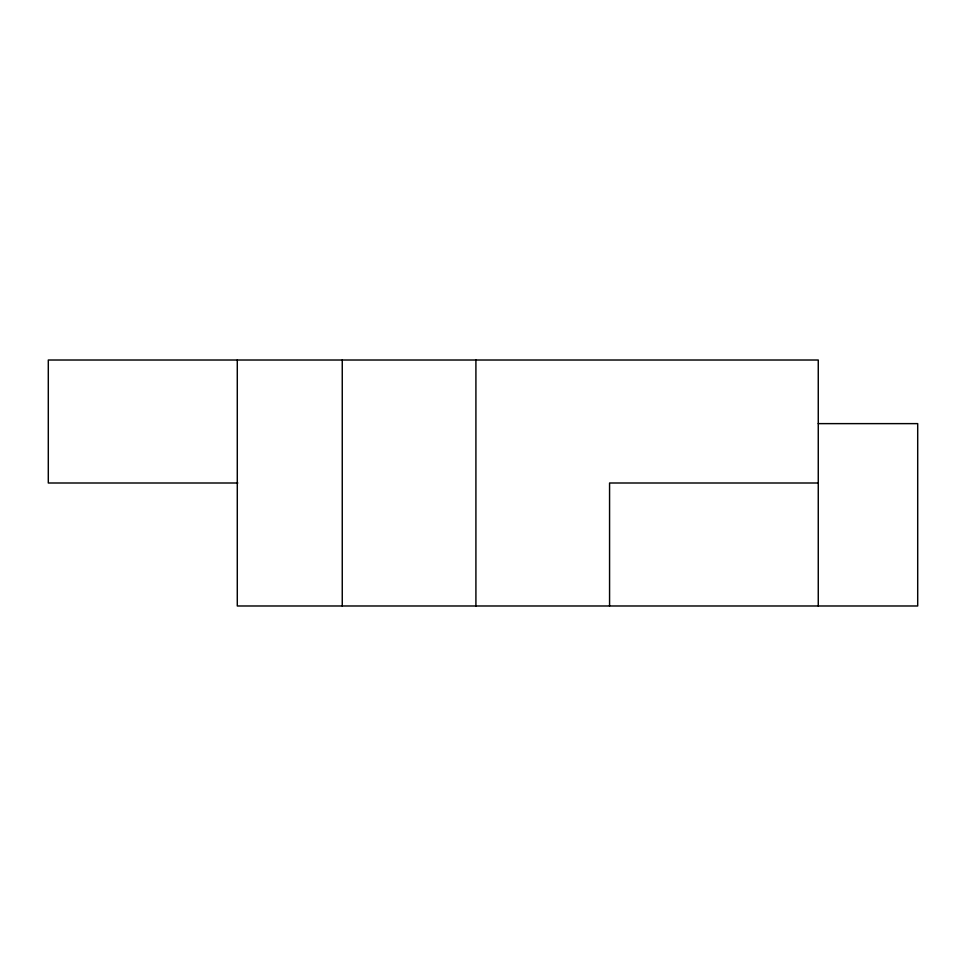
<?xml version="1.0" encoding="UTF-8"?>
<svg xmlns="http://www.w3.org/2000/svg" width="966" height="966" viewBox="0 0 966 966"><rect width="100%" height="100%" fill="white"/><g stroke="black" fill="none" stroke-linecap="round" stroke-linejoin="round"><path stroke-width="1.45" d="M818.262 423.627L917.7 423.627L917.7 605.984L237.286 605.984L237.286 360.016M237.817 483L48.3 483L48.3 360.016L818.262 360.016L818.262 605.984M818.262 483L609.57 483L609.57 605.984M475.912 360.016L475.912 605.984M342.254 360.016L342.254 605.984"/></g></svg>
